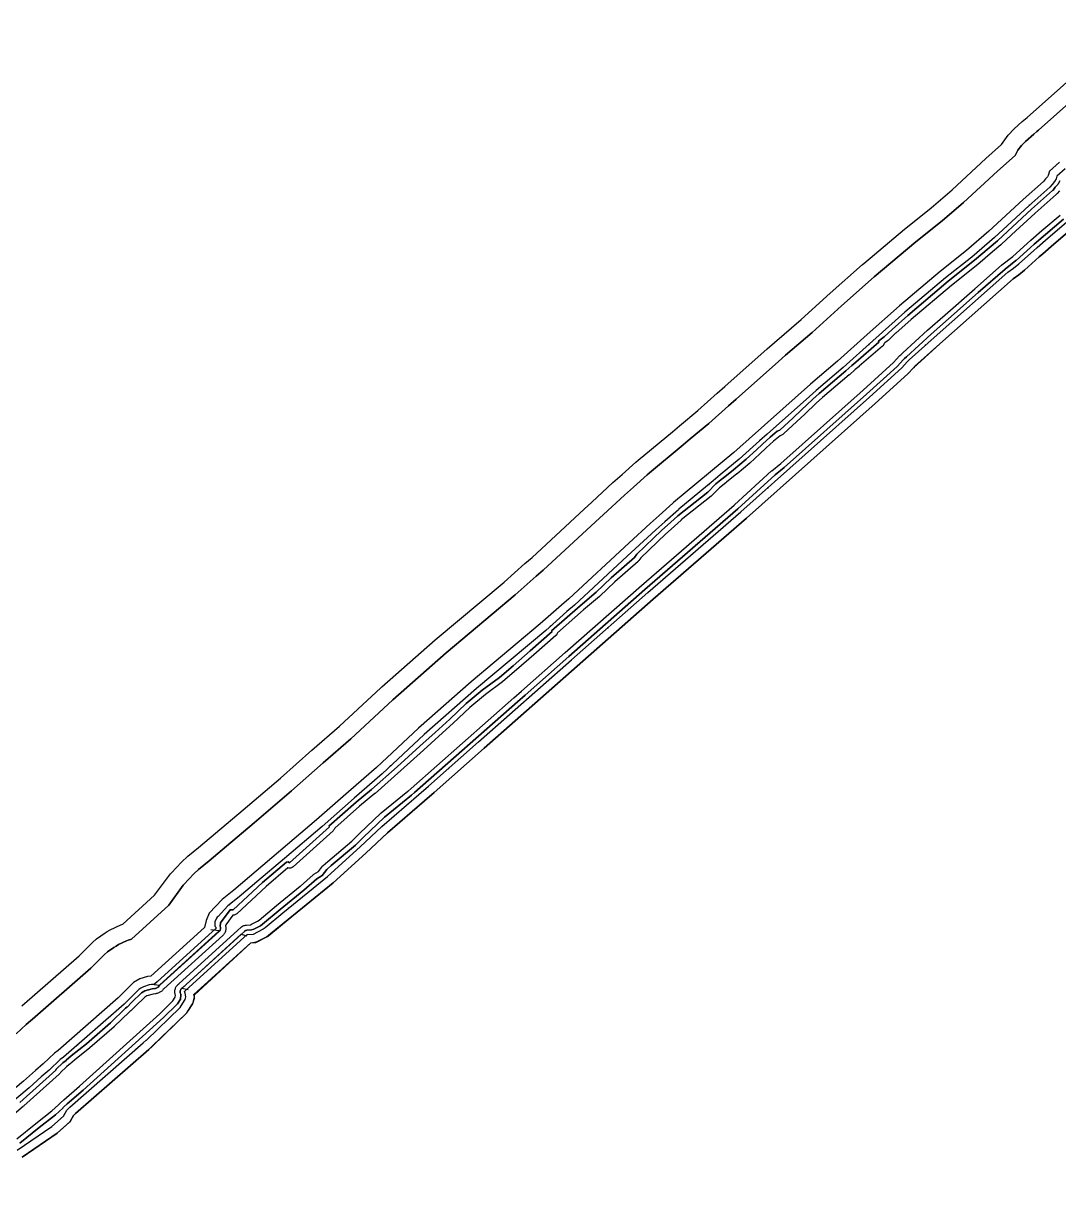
# Model space of a CAD drawing. Header units: inches. Extents: x 87989 to 118156, y 435697 to 451526.
# Drawn here: x 98767 to 99255, y 438366 to 438913 of the extents above; entities that cross this region are included whole.
import ezdxf

# ---------------------------------------------------------------- set-up
doc = ezdxf.new("R2010")
doc.units = ezdxf.units.IN
doc.header["$MEASUREMENT"] = 0
for name, color, linetype, true_color in [('As_waterkering_BWK', 7, 'Continuous', 0x7b8981), ('Beschermingszone_BWK', 7, 'Continuous', 0xcf890d), ('Grens_bebouwingsvrije_zone_BWK', 7, 'Continuous', 0x6789ae), ('Kernzone_BWK', 7, 'Continuous', 0xcb89af), ('Kunstwerken_BWK', 7, 'Continuous', 0xc78952), ('Referentiepunten_BWK', 7, 'Continuous', 0x178980)]:
    doc.layers.add(name, color=color, linetype=linetype, true_color=true_color)

msp = doc.modelspace()

# ---------------------------------------------------------------- linework, layer by layer
at = {"layer": 'As_waterkering_BWK'}
for points in [[(99257.7155, 438845.0636), (99253.9141, 438841.6175), (99253.475, 438840.2352), (99252.8019, 438838.9713), (99251.6164, 438837.6155), (99250.5096, 438836.3074), (99240.628, 438827.5471), (99224.5553, 438812.6614), (99213.8104, 438803.5043), (99201.5065, 438793.6896), (99182.3454, 438777.5341), (99167.2071, 438764.0973), (99153.227, 438751.519), (99140.6041, 438740.7623), (99137.4329, 438737.9374), (99117.5867, 438720.2585), (99113.9678, 438717.0348), (99104.4105, 438708.5213), (99095.3967, 438701.0228), (99092.0798, 438698.2634), (99076.0152, 438684.8994), (99075.7272, 438684.6759), (99069.3004, 438678.9224), (99065.1077, 438675.1832), (99055.3629, 438666.2037), (99051.709, 438662.8263), (99026.8241, 438639.8247), (99023.2928, 438636.7859), (99013.2886, 438627.9045), (98980.8078, 438600.6506), (98956.0692, 438578.8886), (98936.2916, 438560.5), (98923.1026, 438549.054), (98908.1318, 438535.7575), (98890.3454, 438520.6886), (98877.3035, 438509.6392), (98869.0211, 438502.6223), (98863.7803, 438498.3809), (98859.0832, 438493.3904), (98858.6876, 438492.97)], [(98880.3959, 438487.4806), (98881.2691, 438488.2052), (98889.538, 438495.0666), (98910.6094, 438512.2238), (98925.9954, 438526.0512), (98936.2237, 438535.7401), (98953.6027, 438550.7715), (98958.1313, 438554.6641), (98981.6339, 438575.445), (99025.4576, 438614.1366), (99061.319, 438645.6809), (99105.1738, 438683.6487), (99165.6312, 438737.5577), (99180.9116, 438751.3744), (99183.4554, 438754.2604), (99184.3965, 438755.1187), (99196.0376, 438765.7363), (99230.788, 438796.3182), (99233.4403, 438798.2714), (99235.9789, 438800.388), (99242.8246, 438806.499), (99244.5487, 438808.0662), (99249.7683, 438812.5772), (99258.3657, 438819.88)], [(98858.6876, 438492.97), (98858.3716, 438492.6343), (98857.5779, 438490.7822), (98857.644, 438488.7978), (98857.9945, 438488.2603), (98858.2891, 438487.8086), (98830.4989, 438462.6499), (98829.1941, 438461.4686), (98826.6965, 438461.2268), (98823.9601, 438460.3208), (98822.8416, 438459.6557), (98821.8529, 438459.0678), (98814.8549, 438452.1723), (98786.3531, 438427.2621), (98784.7772, 438426.0574), (98779.5545, 438421.0255), (98775.8593, 438417.8896), (98770.2329, 438412.8337), (98713.9359, 438365.7957)], [(98764.5882, 438383.4122), (98780.8601, 438394.5908), (98786.3502, 438399.4195), (98787.8716, 438402.3299), (98789.4154, 438403.6678), (98823.8785, 438433.8595), (98825.3102, 438435.1383), (98825.3951, 438435.2271), (98841.2595, 438450.6207), (98841.6699, 438451.2659), (98843.5742, 438454.2594), (98843.6327, 438454.3207), (98843.8972, 438455.5774), (98843.5665, 438457.3634), (98843.2788, 438458.0004), (98843.6515, 438458.3391), (98871.4483, 438483.6071), (98872.8214, 438484.8553), (98875.7796, 438485.0785), (98880.2114, 438487.3275), (98880.3959, 438487.4806)]]:
    msp.add_lwpolyline(points, dxfattribs=at)
at = {"layer": 'Beschermingszone_BWK'}
for points in [[(98766.7187, 438451.273), (98793.757, 438474.9041), (98800.0948, 438481.1492), (98801.9265, 438482.8152), (98806.0096, 438485.7134), (98806.9982, 438486.3013), (98808.2885, 438487.067), (98813.3575, 438489.4512), (98814.237, 438489.7565), (98829.2189, 438503.3076), (98836.7635, 438513.4479), (98837.2375, 438513.9515), (98841.9346, 438518.9421), (98844.9075, 438521.7008), (98849.8861, 438525.73), (98857.911, 438532.5289), (98870.953, 438543.5782), (98888.472, 438558.4206), (98903.3101, 438571.5979), (98916.2403, 438582.8207), (98935.6416, 438600.8593), (98936.2545, 438601.4136), (98961.2588, 438623.4039), (98993.6847, 438650.6171), (99003.5504, 438659.3732), (99006.8522, 438662.2168), (99031.3458, 438684.8568), (99035.0167, 438688.2498), (99044.9593, 438697.409), (99049.3117, 438701.2931), (99055.7173, 438707.0276), (99056.8311, 438707.9602), (99072.8939, 438721.3264), (99076.2108, 438724.0857), (99084.8346, 438731.2598), (99094.0131, 438739.4359), (99097.632, 438742.6597), (99117.4782, 438760.3385), (99120.8977, 438763.3797), (99133.4616, 438774.0909), (99147.2169, 438786.4665), (99162.4305, 438799.9707), (99163.0074, 438800.4697), (99182.1685, 438816.6253), (99182.7989, 438817.1423), (99194.7221, 438826.6532), (99204.6248, 438835.0927), (99220.485, 438849.7767), (99227.8408, 438856.419), (99230.9328, 438860.9012), (99233.765, 438863.8439), (99237.5663, 438867.2899), (99239.8833, 438869.1909), (99289.6944, 438913.4451)], [(99295.1875, 438907.6243), (99245.2269, 438863.2019), (99244.4444, 438862.61), (99242.9394, 438861.3629), (99239.1381, 438857.9168), (99237.1533, 438855.981), (99235.5063, 438853.7508), (99234.2399, 438851.2844), (99225.8564, 438843.8488), (99209.9396, 438829.111), (99199.8123, 438820.4801), (99187.5564, 438810.6987), (99167.9527, 438794.1706), (99152.5476, 438780.5014), (99138.7323, 438768.0717), (99126.1528, 438757.3484), (99122.7994, 438754.3648), (99102.9532, 438736.686), (99099.3343, 438733.4623), (99090.0548, 438725.1962), (99081.327, 438717.9356), (99078.0101, 438715.1763), (99062.1624, 438701.9902), (99061.0532, 438701.0671), (99054.642, 438695.3276), (99050.3322, 438691.4821), (99040.4423, 438682.3708), (99036.776, 438678.982), (99012.178, 438656.2456), (99008.815, 438653.3499), (98998.9124, 438644.5604), (98966.4718, 438617.3364), (98941.3137, 438595.2037), (98921.5873, 438576.8685), (98908.5881, 438565.5862), (98893.7146, 438552.3771), (98876.1243, 438537.4743), (98863.0823, 438526.4249), (98854.9887, 438519.5679), (98849.9402, 438515.4821), (98847.7601, 438513.4591), (98843.063, 438508.4685), (98842.6674, 438508.0482), (98835.9605, 438498.632), (98818.3755, 438482.6996), (98816.7305, 438482.1549), (98816.0937, 438481.9337), (98812.3328, 438480.1647), (98811.0868, 438479.425), (98810.0981, 438478.8371), (98807.0688, 438476.6868), (98805.7098, 438475.4507), (98799.2016, 438469.0378), (98771.7856, 438445.0766), (98770.8092, 438444.3302), (98768.8191, 438442.6206), (98764.1189, 438438.0922)], [(98764.3848, 438388.7324), (98773.3926, 438396.0332), (98780.9492, 438401.918), (98784.0762, 438404.7422), (98784.2676, 438405.0215), (98784.4219, 438405.2168), (98784.6309, 438405.4492), (98784.8105, 438405.625), (98784.9238, 438405.7305), (98786.459, 438407.0605), (98793.9277, 438413.6035), (98831.6582, 438447.5762), (98831.7266, 438447.6387), (98837.7461, 438453.4824), (98837.873, 438453.6816), (98838.9629, 438455.3926), (98839.0957, 438456.3535), (98838.998, 438456.625), (98838.8945, 438457.0039), (98838.8359, 438457.3125), (98838.793, 438457.7031), (98838.7832, 438458.0156), (98838.8008, 438458.4082), (98838.8398, 438458.7207), (98838.9199, 438459.1035), (98839.0078, 438459.4063), (98839.1465, 438459.7734), (98839.2715, 438460.041), (98839.4395, 438460.416), (98839.668, 438460.7559), (98839.9473, 438461.0547), (98840.2402, 438461.3184), (98840.6211, 438461.666), (98868.4219, 438486.9375), (98869.7949, 438488.1855), (98869.9531, 438488.3184), (98870.2148, 438488.5195), (98870.5625, 438488.7441), (98870.8555, 438488.8984), (98871.2344, 438489.0625), (98871.5488, 438489.168), (98871.9512, 438489.2656), (98872.2773, 438489.3184), (98872.4824, 438489.3418), (98874.3457, 438489.4824), (98874.8887, 438489.6738), (98877.7324, 438491.1191), (98878.3965, 438491.668), (98886.6797, 438498.543), (98897.7852, 438507.584), (98897.8594, 438507.6465), (98903.9395, 438512.9961), (98904.2305, 438513.2168), (98906.334, 438514.582), (98908.3242, 438517.0391), (98908.6309, 438517.3496), (98910.791, 438519.1934), (98922.1309, 438528.7344), (98925.5605, 438532.2676), (98925.6289, 438532.334), (98935.6523, 438541.9004), (98935.8066, 438542.0352), (98948.4824, 438552.293), (98948.5449, 438552.3457), (98949.9375, 438553.5508), (98998.3535, 438596.2578), (99001.9277, 438599.3652), (99022.4824, 438617.5137), (99058.3594, 438649.0723), (99102.0273, 438686.875), (99102.0762, 438686.9199), (99119.6133, 438702.9297), (99119.7324, 438703.0332), (99123.9238, 438706.3965), (99162.625, 438740.9063), (99176.9629, 438753.8711), (99179.8262, 438757.0313), (99180.0059, 438757.2109), (99180.4297, 438757.5918), (99181.3633, 438758.4434), (99193.0352, 438769.0879), (99201.2266, 438776.2969), (99215.2422, 438788.6309), (99227.8145, 438799.6973), (99227.8809, 438799.7539), (99227.9902, 438799.8457), (99233.0547, 438803.8105), (99239.8125, 438809.8418), (99241.5645, 438811.4336), (99246.8398, 438815.9941), (99255.3945, 438823.2598)], [(99257.0469, 438821.3848), (99248.4668, 438814.0957), (99243.2227, 438809.5625), (99241.4863, 438807.9844), (99234.6738, 438801.9043), (99234.6172, 438801.8574), (99229.5313, 438797.877), (99229.4668, 438797.8203), (99216.8926, 438786.7539), (99202.8789, 438774.4199), (99194.7031, 438767.2266), (99183.0488, 438756.5957), (99182.1074, 438755.7383), (99181.6777, 438755.3516), (99178.7324, 438752.0996), (99164.2949, 438739.0449), (99125.5391, 438704.4863), (99121.2988, 438701.082), (99103.7129, 438685.0293), (99060.0039, 438647.1875), (99024.1348, 438615.6367), (99003.5742, 438597.4844), (99000, 438594.377), (98951.582, 438551.668), (98950.1172, 438550.4004), (98937.3789, 438540.0918), (98927.3535, 438530.5254), (98923.8359, 438526.9023), (98912.4082, 438517.2871), (98910.2539, 438515.4473), (98908.0273, 438512.7012), (98905.5918, 438511.1191), (98899.4375, 438505.707), (98888.2676, 438496.6113), (98879.9922, 438489.7441), (98879.1152, 438489.0156), (98875.8711, 438487.3691), (98874.8613, 438487.0156), (98872.6719, 438486.8496), (98872.3438, 438486.7969), (98872.0313, 438486.6914), (98871.7383, 438486.5371), (98871.4766, 438486.3359), (98870.1035, 438485.0879), (98842.3066, 438459.8184), (98841.9219, 438459.4668), (98841.623, 438459.1973), (98841.625, 438459.1133), (98841.541, 438458.9922), (98841.4082, 438458.707), (98841.3203, 438458.4063), (98841.2813, 438458.0957), (98841.291, 438457.7813), (98841.3496, 438457.4727), (98841.457, 438457.1777), (98841.6445, 438456.7617), (98841.6621, 438456.6602), (98841.3633, 438454.5098), (98839.9824, 438452.3398), (98839.6973, 438451.8926), (98833.4004, 438445.7813), (98795.5879, 438411.7344), (98788.1016, 438405.1758), (98786.5625, 438403.8418), (98786.3828, 438403.666), (98786.2285, 438403.4707), (98786.0996, 438403.2559), (98786.0332, 438403.1309), (98782.5566, 438400), (98774.9473, 438394.0762), (98765.8809, 438386.7266)]]:
    msp.add_lwpolyline(points, dxfattribs=at)
for points in [[(98765.8359, 438405.8809, 0), (98782.7188, 438421.0879, 0), (98782.9043, 438421.4746, 0), (98786.082, 438424.5371, 0), (98787.5684, 438425.6738, 0), (98787.6699, 438425.7559, 0), (98789.9434, 438427.7441, 0), (98797.1504, 438433.5332, 0), (98808.5371, 438443.3691, 0), (98815.6016, 438450.1699, 0), (98816.1719, 438450.666, 0), (98816.2578, 438450.748, 0), (98818.5508, 438453.0059, 0), (98823.084, 438457.4727, 0), (98823.8633, 438457.9375, 0), (98824.6172, 438458.3848, 0), (98828.1523, 438459.3594, 0), (98829.3867, 438459.4785, 0), (98829.7012, 438459.5332, 0), (98830.002, 438459.6387, 0), (98830.2832, 438459.791, 0), (98830.5586, 438460.0059, 0), (98830.9941, 438460.1406, 0), (98831.3555, 438460.7285, 0), (98831.8418, 438461.168, 0), (98859.6309, 438486.3262, 0), (98859.9336, 438486.5996, 0), (98859.9414, 438486.6934, 0), (98860.0234, 438486.8125, 0), (98860.1582, 438487.0957, 0), (98860.2461, 438487.3965, 0), (98860.2871, 438487.709, 0), (98860.2773, 438488.0215, 0), (98860.2207, 438488.3301, 0), (98860.1133, 438488.6289, 0), (98860.2656, 438490.375, 0), (98864.7422, 438496.418, 0), (98866.1992, 438496.4746, 0), (98880.0977, 438509.3848, 0), (98891.3047, 438518.8809, 0), (98892.127, 438519.1113, 0), (98892.7227, 438518.5879, 0), (98911.5566, 438535.4668, 0), (98911.1797, 438535.7891, 0), (98924.0273, 438547.2012, 0), (98931.3613, 438553.125, 0), (98943.4609, 438563.8125, 0), (98954.1152, 438573.4531, 0), (98961.293, 438579.9668, 0), (98968.123, 438586.1113, 0), (98975.9316, 438593.4629, 0), (98983.4746, 438599.8066, 0), (98991.5488, 438605.7031, 0), (98997.9316, 438611.2168, 0), (99006.0547, 438618.3242, 0), (99016.418, 438627.3398, 0), (99016.0918, 438627.7188, 0), (99029.5137, 438639.5, 0), (99037.0684, 438645.8184, 0), (99044.0801, 438652.6211, 0), (99055.1211, 438662.1719, 0), (99056.1484, 438663.6875, 0), (99067.9414, 438675.0293, 0), (99070.6328, 438677.4316, 0), (99075.3125, 438681.6191, 0), (99075.4609, 438681.7539, 0), (99083.6563, 438688.2793, 0), (99089.5957, 438692.9863, 0), (99093.4258, 438696.7813, 0), (99096.5508, 438699.3809, 0), (99096.7871, 438699.5215, 0), (99101.7461, 438703.4707, 0), (99107.6387, 438708.5137, 0), (99112.4336, 438712.8359, 0), (99115.2988, 438715.541, 0), (99118.9102, 438718.7578, 0), (99122.2344, 438721.5977, 0), (99123.5234, 438722.1523, 0), (99129.7715, 438727.9414, 0), (99133.4844, 438731.4609, 0), (99138.9434, 438736.6035, 0), (99141.918, 438739.2539, 0), (99154.5449, 438750.0137, 0), (99157.3086, 438752.502, 0), (99159.1758, 438754.002, 0), (99170.1484, 438763.4473, 0), (99169.957, 438763.8652, 0), (99171.3125, 438765.0664, 0), (99172.6543, 438765.9883, 0), (99176.3047, 438769.498, 0), (99183.6543, 438776.0215, 0), (99202.7734, 438792.1406, 0), (99215.0859, 438801.9629, 0), (99221.9434, 438807.8086, 0), (99225.8535, 438811.1387, 0), (99225.9141, 438811.1934, 0), (99230.8027, 438815.7207, 0), (99241.9707, 438826.0645, 0), (99251.8359, 438834.8105, 0), (99252.0371, 438835.0156, 0), (99253.1328, 438836.3105, 0), (99254.3203, 438837.6699, 0), (99254.5332, 438837.9707, 0), (99254.5664, 438838.0312, 0), (99255.2402, 438839.2949, 0)], [(99255.0273, 438834.6816, 0), (99253.9453, 438833.4004, 0), (99253.8242, 438833.2676, 0), (99253.625, 438833.0645, 0), (99253.4941, 438832.9395, 0), (99243.6504, 438824.2129, 0), (99232.502, 438813.8867, 0), (99227.5938, 438809.3418, 0), (99227.4941, 438809.2539, 0), (99223.5664, 438805.9063, 0), (99216.7168, 438800.0684, 0), (99216.6484, 438800.0117, 0), (99204.3457, 438790.1973, 0), (99185.2891, 438774.1309, 0), (99178.0371, 438767.6953, 0), (99177.9648, 438767.627, 0), (99174.3867, 438764.1855, 0), (99174.0684, 438763.9277, 0), (99172.8555, 438763.0938, 0), (99172.5625, 438762.834, 0), (99172.4473, 438762.4707, 0), (99172.2754, 438762.1309, 0), (99172.0508, 438761.8223, 0), (99171.7793, 438761.5527, 0), (99160.8066, 438752.1055, 0), (99160.7422, 438752.0527, 0), (99158.9297, 438750.5957, 0), (99156.2246, 438748.1621, 0), (99156.1582, 438748.1055, 0), (99143.5605, 438737.3691, 0), (99140.6582, 438734.7852, 0), (99140.6055, 438734.7363, 0), (99135.2012, 438729.6426, 0), (99131.4805, 438726.1172, 0), (99125.2227, 438720.3184, 0), (99124.8867, 438720.0566, 0), (99124.5117, 438719.8555, 0), (99123.5703, 438719.4512, 0), (99120.5527, 438716.873, 0), (99117.0156, 438713.7227, 0), (99116.9609, 438713.6738, 0), (99114.1289, 438710.998, 0), (99109.2871, 438706.6348, 0), (99103.3711, 438701.5723, 0), (99103.3047, 438701.5156, 0), (99098.3457, 438697.5664, 0), (99098.0566, 438697.3672, 0), (99097.9941, 438697.3301, 0), (99095.1074, 438694.9297, 0), (99091.3535, 438691.2109, 0), (99091.1484, 438691.0273, 0), (99085.2109, 438686.3223, 0), (99077.0742, 438679.8418, 0), (99076.9785, 438679.7578, 0), (99072.2988, 438675.5664, 0), (99069.6738, 438673.2266, 0), (99069.6055, 438673.1641, 0), (99058.0703, 438662.0684, 0), (99057.1934, 438660.7715, 0), (99057.0371, 438660.5645, 0), (99056.7578, 438660.2813, 0), (99045.7695, 438650.7773, 0), (99038.8105, 438644.0234, 0), (99038.6719, 438643.9004, 0), (99031.1406, 438637.6016, 0), (99018.8574, 438626.8203, 0), (99018.7461, 438626.4336, 0), (99018.5723, 438626.0703, 0), (99018.3398, 438625.7402, 0), (99018.0586, 438625.4531, 0), (99007.6973, 438616.4395, 0), (98999.5723, 438609.3301, 0), (98993.1816, 438603.8125, 0), (98993.0234, 438603.6855, 0), (98985.0176, 438597.8379, 0), (98977.5957, 438591.5938, 0), (98969.8164, 438584.2715, 0), (98962.9688, 438578.1113, 0), (98955.793, 438571.5996, 0), (98945.127, 438561.9492, 0), (98933.0176, 438551.252, 0), (98932.9336, 438551.1797, 0), (98925.6445, 438545.293, 0), (98913.9961, 438534.9473, 0), (98913.8887, 438534.5684, 0), (98913.7207, 438534.2129, 0), (98913.498, 438533.8887, 0), (98913.2246, 438533.6055, 0), (98894.3906, 438516.7266, 0), (98894.0527, 438516.4707, 0), (98893.6758, 438516.2754, 0), (98893.2695, 438516.1504, 0), (98892.8496, 438516.0938, 0), (98892.4238, 438516.1113, 0), (98892.0098, 438516.2012, 0), (98881.7578, 438507.5137, 0), (98867.9004, 438494.6426, 0), (98867.625, 438494.4199, 0), (98867.3203, 438494.2383, 0), (98866.9922, 438494.1035, 0), (98866.6484, 438494.0156, 0), (98866.2969, 438493.9766, 0), (98866.0371, 438493.9648, 0), (98862.6953, 438489.4551, 0), (98862.6465, 438488.9043, 0), (98862.6777, 438488.791, 0), (98862.7344, 438488.4824, 0), (98862.7773, 438488.0938, 0), (98862.7852, 438487.7793, 0), (98862.7656, 438487.3887, 0), (98862.7266, 438487.0762, 0), (98862.6445, 438486.6934, 0), (98862.5566, 438486.3926, 0), (98862.418, 438486.0254, 0), (98862.2793, 438485.7363, 0), (98862.1113, 438485.3711, 0), (98861.8867, 438485.0391, 0), (98861.6113, 438484.7461, 0), (98861.3086, 438484.4727, 0), (98833.5195, 438459.3145, 0), (98833.2969, 438459.1133, 0), (98833.1211, 438458.8281, 0), (98832.9102, 438458.5352, 0), (98832.6563, 438458.2734, 0), (98832.3691, 438458.0527, 0), (98832.0527, 438457.877, 0), (98831.7129, 438457.748, 0), (98831.4727, 438457.5918, 0), (98831.1934, 438457.4414, 0), (98830.8281, 438457.2793, 0), (98830.5254, 438457.1738, 0), (98830.1406, 438457.0723, 0), (98829.8262, 438457.0176, 0), (98829.627, 438456.9902, 0), (98828.6094, 438456.8906, 0), (98825.6055, 438456.0645, 0), (98825.1406, 438455.7871, 0), (98824.623, 438455.4785, 0), (98820.3066, 438451.2266, 0), (98818.0137, 438448.9668, 0), (98817.959, 438448.916, 0), (98817.8711, 438448.834, 0), (98817.8164, 438448.7832, 0), (98817.293, 438448.3262, 0), (98810.2695, 438441.5684, 0), (98810.1719, 438441.4785, 0), (98798.7852, 438431.6406, 0), (98798.7168, 438431.584, 0), (98791.5508, 438425.8281, 0), (98789.3145, 438423.873, 0), (98789.252, 438423.8203, 0), (98789.1504, 438423.7383, 0), (98789.0859, 438423.6875, 0), (98787.7148, 438422.6387, 0), (98784.9629, 438419.9883, 0), (98784.8066, 438419.7109, 0), (98784.6152, 438419.457, 0), (98784.3926, 438419.2305, 0), (98767.7578, 438404.2637, 0), (98767.5059, 438404.0234, 0), (98767.4453, 438403.9688, 0), (98740.9805, 438381.5703, 0)]]:
    msp.add_polyline3d(points, dxfattribs=at)
at = {"layer": 'Grens_bebouwingsvrije_zone_BWK'}
for points in [[(99255.1607, 438848.1466), (99250.4284, 438843.8566), (99249.7731, 438841.7937), (99249.4877, 438841.2578), (99248.5838, 438840.224), (99247.6413, 438839.1101), (99237.9419, 438830.5114), (99221.8979, 438815.6522), (99211.2653, 438806.5908), (99198.9696, 438796.7828), (99179.7281, 438780.5594), (99164.5417, 438767.0799), (99150.5916, 438754.5286), (99137.9763, 438743.7783), (99101.8003, 438711.5531), (99073.5091, 438688.0177), (99073.1637, 438687.7496), (99066.6353, 438681.9052), (99062.4211, 438678.1469), (99052.6501, 438669.1432), (99024.1612, 438642.8103), (99020.6603, 438639.7977), (99010.6747, 438630.9329), (98978.2009, 438603.6848), (98953.3859, 438581.8556), (98933.6181, 438563.4761), (98920.4635, 438552.06), (98905.5105, 438538.7793), (98866.4698, 438505.7033), (98861.0533, 438501.3197), (98854.9738, 438494.8604), (98853.494, 438491.4076), (98852.6662, 438488.1138), (98827.4909, 438465.3224), (98825.8648, 438465.165), (98822.2898, 438463.9812), (98819.3912, 438462.2578), (98812.1326, 438455.1054), (98783.8196, 438430.3603), (98782.1664, 438429.0965), (98776.87, 438423.9936), (98773.2279, 438420.9027), (98767.6129, 438415.8571), (98711.4414, 438368.9239)], [(98766.871, 438380.1274), (98783.3222, 438391.4293), (98789.5505, 438396.9072), (98791.0649, 438399.8043), (98792.0432, 438400.6521), (98826.5288, 438430.8634), (98828.0932, 438432.2608), (98828.2351, 438432.4093), (98844.3822, 438448.0772), (98846.7382, 438451.7808), (98847.3121, 438452.3817), (98847.9745, 438455.5277), (98847.7628, 438456.6707), (98874.4941, 438480.9701), (98876.8773, 438481.15), (98882.4209, 438483.9632), (98882.9502, 438484.4023), (98892.078, 438491.9765), (98913.2106, 438509.1835), (98928.7082, 438523.1112), (98938.9088, 438532.774), (98956.2148, 438547.7421), (98960.7599, 438551.6489), (98984.2824, 438572.4474), (99028.1022, 438611.1356), (99063.9491, 438642.6671), (99107.8141, 438680.6438), (99168.3037, 438734.5814), (99183.7625, 438748.5595), (99186.312, 438751.452), (99198.7069, 438762.757), (99233.3, 438793.2005), (99235.9093, 438795.1221), (99238.5923, 438797.359), (99245.5018, 438803.527), (99247.2022, 438805.0726), (99252.3709, 438809.5397), (99261.003, 438816.8719)]]:
    msp.add_lwpolyline(points, dxfattribs=at)
at = {"layer": 'Kernzone_BWK'}
for points in [[(98764.1191, 438438.0918), (98768.8184, 438442.6211), (98770.8086, 438444.3301), (98771.7852, 438445.0762), (98799.2012, 438469.0371), (98805.709, 438475.4512), (98807.0684, 438476.6875), (98810.0977, 438478.8379), (98811.0859, 438479.4258), (98812.332, 438480.1641), (98816.0938, 438481.9336), (98816.7305, 438482.1543), (98818.375, 438482.6992), (98835.9609, 438498.6328), (98842.668, 438508.0488), (98843.0625, 438508.4688), (98847.7598, 438513.459), (98849.9395, 438515.4824), (98854.9883, 438519.5684), (98863.082, 438526.4258), (98876.125, 438537.4746), (98893.7148, 438552.377), (98908.5879, 438565.5859), (98921.5879, 438576.8691), (98941.3145, 438595.2031), (98966.4727, 438617.3359), (98998.9121, 438644.5605), (99008.8145, 438653.3496), (99012.1777, 438656.2461), (99036.7754, 438678.9824), (99040.4414, 438682.3711), (99050.332, 438691.4824), (99054.6426, 438695.3281), (99061.0527, 438701.0664), (99062.1621, 438701.9902), (99078.0098, 438715.1758), (99081.3262, 438717.9355), (99090.0547, 438725.1953), (99099.334, 438733.4629), (99102.9531, 438736.6855), (99122.7988, 438754.3652), (99126.1523, 438757.3477), (99138.7324, 438768.0723), (99152.5469, 438780.502), (99167.9531, 438794.1699), (99187.5566, 438810.6992), (99199.8125, 438820.4805), (99209.9395, 438829.1113), (99225.8555, 438843.8496), (99234.2402, 438851.2852), (99235.5059, 438853.75), (99237.1523, 438855.9805), (99239.1387, 438857.916), (99242.9395, 438861.3633), (99244.4453, 438862.6094), (99245.2266, 438863.2012), (99295.1875, 438907.625)], [(99255.2402, 438839.2949), (99254.5664, 438838.0312), (99254.5332, 438837.9707), (99254.3203, 438837.6699), (99253.1328, 438836.3105), (99252.0371, 438835.0156), (99251.8359, 438834.8105), (99241.9707, 438826.0645), (99230.8027, 438815.7207), (99225.9141, 438811.1934), (99225.8535, 438811.1387), (99221.9434, 438807.8086), (99215.0859, 438801.9629), (99202.7734, 438792.1406), (99183.6543, 438776.0215), (99176.3047, 438769.498), (99172.6543, 438765.9883), (99171.3125, 438765.0664), (99169.957, 438763.8652), (99170.1484, 438763.4473), (99159.1758, 438754.002), (99157.3086, 438752.502), (99154.5449, 438750.0137), (99141.918, 438739.2539), (99138.9434, 438736.6035), (99133.4844, 438731.4609), (99129.7715, 438727.9414), (99123.5234, 438722.1523), (99122.2344, 438721.5977), (99118.9102, 438718.7578), (99115.2988, 438715.541), (99112.4336, 438712.8359), (99107.6387, 438708.5137), (99101.7461, 438703.4707), (99096.7871, 438699.5215), (99096.5508, 438699.3809), (99093.4258, 438696.7813), (99089.5957, 438692.9863), (99083.6563, 438688.2793), (99075.4609, 438681.7539), (99075.3125, 438681.6191), (99070.6328, 438677.4316), (99067.9414, 438675.0293), (99056.1484, 438663.6875), (99055.1211, 438662.1719), (99044.0801, 438652.6211), (99037.0684, 438645.8184), (99029.5137, 438639.5), (99016.0918, 438627.7188), (99016.418, 438627.3398), (99006.0547, 438618.3242), (98997.9316, 438611.2168), (98991.5488, 438605.7031), (98983.4746, 438599.8066), (98975.9316, 438593.4629), (98968.123, 438586.1113), (98961.293, 438579.9668), (98954.1152, 438573.4531), (98943.4609, 438563.8125), (98931.3613, 438553.125), (98924.0273, 438547.2012), (98911.1797, 438535.7891), (98911.5566, 438535.4668), (98892.7227, 438518.5879), (98892.127, 438519.1113), (98891.3047, 438518.8809), (98880.0977, 438509.3848), (98866.1992, 438496.4746), (98864.7422, 438496.418), (98860.2656, 438490.375), (98860.1133, 438488.6289), (98860.2207, 438488.3301), (98860.2773, 438488.0215), (98860.2871, 438487.709), (98860.2461, 438487.3965), (98860.1582, 438487.0957), (98860.0234, 438486.8125), (98859.9414, 438486.6934), (98859.9336, 438486.5996), (98859.6309, 438486.3262), (98831.8418, 438461.168), (98831.3555, 438460.7285), (98830.9941, 438460.1406), (98830.5586, 438460.0059), (98830.2832, 438459.791), (98830.002, 438459.6387), (98829.7012, 438459.5332), (98829.3867, 438459.4785), (98828.1523, 438459.3594), (98824.6172, 438458.3848), (98823.8633, 438457.9375), (98823.084, 438457.4727), (98818.5508, 438453.0059), (98816.2578, 438450.748), (98816.1719, 438450.666), (98815.6016, 438450.1699), (98808.5371, 438443.3691), (98797.1504, 438433.5332), (98789.9434, 438427.7441), (98787.6699, 438425.7559), (98787.5684, 438425.6738), (98786.082, 438424.5371), (98782.9043, 438421.4746), (98782.7188, 438421.0879), (98765.8359, 438405.8809)], [(98765.8809, 438386.7266), (98774.9473, 438394.0762), (98782.5566, 438400), (98786.0332, 438403.1309), (98786.0996, 438403.2559), (98786.2285, 438403.4707), (98786.3828, 438403.666), (98786.5625, 438403.8418), (98788.1016, 438405.1758), (98795.5879, 438411.7344), (98833.4004, 438445.7813), (98839.6973, 438451.8926), (98839.9824, 438452.3398), (98841.3633, 438454.5098), (98841.6621, 438456.6602), (98841.6445, 438456.7617), (98841.457, 438457.1777), (98841.3496, 438457.4727), (98841.291, 438457.7813), (98841.2813, 438458.0957), (98841.3203, 438458.4063), (98841.4082, 438458.707), (98841.541, 438458.9922), (98841.625, 438459.1133), (98841.623, 438459.1973), (98841.9219, 438459.4668), (98842.3066, 438459.8184), (98870.1035, 438485.0879), (98871.4766, 438486.3359), (98871.7383, 438486.5371), (98872.0313, 438486.6914), (98872.3438, 438486.7969), (98872.6719, 438486.8496), (98874.8613, 438487.0156), (98875.8711, 438487.3691), (98879.1152, 438489.0156), (98879.9922, 438489.7441), (98888.2676, 438496.6113), (98899.4375, 438505.707), (98905.5918, 438511.1191), (98908.0273, 438512.7012), (98910.2539, 438515.4473), (98912.4082, 438517.2871), (98923.8359, 438526.9023), (98927.3535, 438530.5254), (98937.3789, 438540.0918), (98950.1172, 438550.4004), (98951.582, 438551.668), (99000, 438594.377), (99003.5742, 438597.4844), (99024.1348, 438615.6367), (99060.0039, 438647.1875), (99103.7129, 438685.0293), (99121.2988, 438701.082), (99125.5391, 438704.4863), (99164.2949, 438739.0449), (99178.7324, 438752.0996), (99181.6777, 438755.3516), (99182.1074, 438755.7383), (99183.0488, 438756.5957), (99194.7031, 438767.2266), (99202.8789, 438774.4199), (99216.8926, 438786.7539), (99229.4668, 438797.8203), (99229.5313, 438797.877), (99234.6172, 438801.8574), (99234.6738, 438801.9043), (99241.4863, 438807.9844), (99243.2227, 438809.5625), (99248.4668, 438814.0957), (99257.0469, 438821.3848)], [(99261.002, 438816.873), (99252.3711, 438809.5391), (99247.2031, 438805.0723), (99245.502, 438803.5273), (99238.5918, 438797.3594), (99235.9063, 438795.125), (99233.3008, 438793.2012), (99198.707, 438762.7578), (99187.0918, 438752.1641), (99186.3125, 438751.4512), (99183.7539, 438748.5684), (99168.3027, 438734.582), (99107.8145, 438680.6445), (99063.9492, 438642.668), (99028.1016, 438611.1348), (98984.2832, 438572.4473), (98960.7598, 438551.6484), (98956.2148, 438547.7422), (98938.9082, 438532.7734), (98928.707, 438523.1113), (98913.209, 438509.1855), (98892.0781, 438491.9766), (98883.8242, 438485.127), (98882.8887, 438484.3516), (98882.1172, 438483.8125), (98877.3691, 438481.416), (98876.2773, 438481.1152), (98874.3164, 438480.8086), (98847.8105, 438456.416), (98847.8965, 438455.5781), (98847.8242, 438454.8184), (98847.4688, 438453.2246), (98847.0137, 438452.2031), (98845.0449, 438449.1191), (98844.6348, 438448.4746), (98844.1836, 438447.9004), (98828.1367, 438432.3125), (98826.5293, 438430.8633), (98792.043, 438400.6523), (98791.0645, 438399.8047), (98789.8555, 438397.4922), (98789.2031, 438396.6328), (98783.3145, 438391.4414), (98766.8711, 438380.127)]]:
    msp.add_lwpolyline(points, dxfattribs=at)
at = {"layer": 'Kunstwerken_BWK'}
for points in [[(98827.828, 438461.582), (98831.603, 438461.11), (98859.634, 438486.687), (98855.67, 438487.065)], [(98845.099, 438458.939), (98842.079, 438459.505), (98869.922, 438485.083), (98872.659, 438484.328)]]:
    msp.add_lwpolyline(points, dxfattribs=at)
at = {"layer": 'Referentiepunten_BWK'}
for p in [(99240.947, 438827.8299), (99165.3443, 438762.4213), (99191.9615, 438762.0185), (99090.0774, 438696.5976), (99117.8339, 438694.9376), (99015.5699, 438629.9298), (99042.5244, 438629.1489), (98940.2496, 438564.18), (98967.5421, 438562.9851), (98864.4742, 438498.9425), (98892.2206, 438497.2509), (98792.9292, 438433.0095), (98820.7073, 438431.0814)]:
    msp.add_point(p, dxfattribs=at)

doc.saveas('drawing.dxf')
